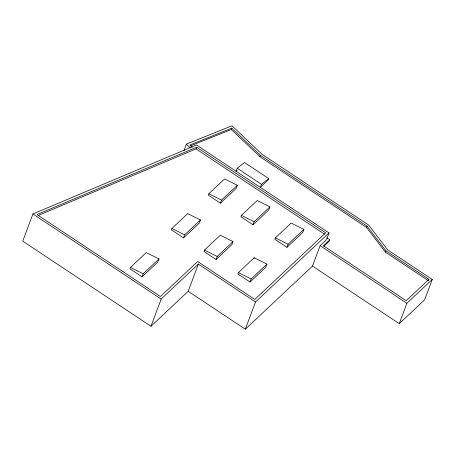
<?xml version="1.0" encoding="UTF-8"?>
<svg xmlns="http://www.w3.org/2000/svg" width="455" height="455" viewBox="0 0 455 455"><rect width="100%" height="100%" fill="white"/><g stroke="black" fill="none" stroke-linecap="round" stroke-linejoin="round"><path stroke-width="0.68" d="M32.919 213.969L22.75 241.161L150.992 326.269L188.199 291.291L198.369 264.093L255.5 302.006L328.999 232.914L196.475 144.969L32.919 213.969L161.161 299.072L198.369 264.093M130.471 267.432L129.959 268.791L142.079 276.839L157.874 261.989L159.017 258.929L146.26 252.588L130.471 267.432L143.228 273.779L159.017 258.929M183.962 150.685L186.419 144.104L232.027 125.796L261.972 154.256L368.76 225.123L387.683 249.863L432.25 279.438L424.623 299.834L399.28 323.659L312.488 266.067L245.33 329.204L188.199 291.291M142.079 276.839L143.228 273.779M38.305 215.425L196.014 148.893L196.645 147.192L325.661 232.806L254.794 299.43L197.663 261.517L160.456 296.495L36.98 214.55L196.645 147.192M171.899 228.484L171.387 229.843L183.513 237.891L199.301 223.041L200.445 219.981L187.693 213.64L171.899 228.484L184.656 234.831L200.445 219.981M183.513 237.891L184.656 234.831M150.992 326.269L161.161 299.072M190.702 145.805L231.305 129.51L231.817 128.145L260.419 155.337L367.02 226.078L385.942 250.819L428.911 279.33L428.576 280.24M208.828 193.767L208.316 195.132L220.436 203.175L236.23 188.325L237.374 185.27L224.616 178.923L208.828 193.767L221.585 200.115L237.374 185.27M220.436 203.175L221.585 200.115M204.466 250.096L203.954 251.456L216.074 259.504L231.868 244.654L233.011 241.594L220.254 235.252L204.466 250.096L217.223 256.444L233.011 241.594M268.712 178.593L261.454 184.315L260.311 187.375L268.205 179.952L268.712 178.593L244.471 162.503L237.209 168.231L236.065 171.29L237.055 170.363M216.074 259.504L217.223 256.444M428.405 280.689L385.436 252.178L366.508 227.437L259.913 156.696L260.419 155.337M241.389 215.38L240.883 216.739L253.003 224.787L268.797 209.937L269.94 206.877L257.183 200.536L241.389 215.38L254.146 221.727L269.94 206.877M253.003 224.787L254.146 221.727M238.403 272.619L237.897 273.978L250.017 282.026L265.811 267.176L266.954 264.116L254.197 257.775L238.403 272.619L251.16 278.966L266.954 264.116M253.856 258.679L254.197 257.775M250.017 282.026L251.16 278.966M275.332 237.902L274.82 239.262L286.946 247.31L302.734 232.46L303.877 229.4L291.126 223.058L275.332 237.902L288.089 244.25L303.877 229.4M245.33 329.204L255.5 302.006M286.946 247.31L288.089 244.25M312.488 266.067L320.115 245.672L326.457 239.711L328.999 232.914M326.832 237.851L329.79 239.813L329.284 241.173L323.92 246.218M366.508 227.437L367.02 226.078M385.436 252.178L385.942 250.819M399.28 323.659L406.901 303.263L432.25 279.438M329.79 239.813L323.454 245.774L406.201 300.687L428.911 279.33M231.817 128.145L189.9 144.974L192.243 147.363M237.209 168.231L261.454 184.315M196.014 148.893L324.432 234.115M320.115 245.672L406.901 303.263M231.305 129.51L259.913 156.696M186.419 144.104L190.179 147.938"/></g></svg>
